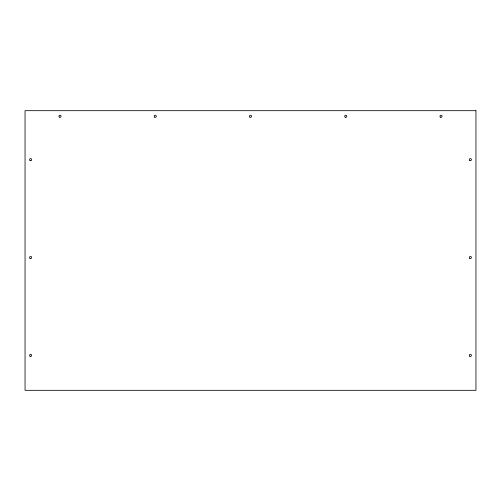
<?xml version="1.0" encoding="UTF-8"?>
<svg xmlns="http://www.w3.org/2000/svg" width="501" height="501" viewBox="0 0 501 501"><rect width="100%" height="100%" fill="white"/><g stroke="black" fill="none" stroke-linecap="round" stroke-linejoin="round"><path stroke-width="0.75" d="M475.95 110.683L25.05 110.683L25.05 390.317L475.95 390.317L475.95 110.683M440.392 117.134A1.046 1.046 0 0 0 442.039 116.37A1.046 1.046 0 0 0 440.554 115.324A1.046 1.046 0 0 0 440.392 117.134M345.227 117.184A1.046 1.046 0 0 0 346.798 116.276A1.046 1.046 0 0 0 345.227 115.368A1.046 1.046 0 0 0 345.227 117.184M249.899 117.134A1.046 1.046 0 0 0 251.546 116.37A1.046 1.046 0 0 0 250.062 115.324A1.046 1.046 0 0 0 249.899 117.134M154.728 117.184A1.046 1.046 0 0 0 156.299 116.276A1.046 1.046 0 0 0 154.728 115.368A1.046 1.046 0 0 0 154.728 117.184M59.4 117.134A1.046 1.046 0 0 0 61.047 116.37A1.046 1.046 0 0 0 59.563 115.324A1.046 1.046 0 0 0 59.4 117.134M469.832 160.527A1.046 1.046 0 0 0 471.403 159.619A1.046 1.046 0 0 0 469.832 158.711A1.046 1.046 0 0 0 469.832 160.527M469.832 258.397A1.046 1.046 0 0 0 471.403 257.489A1.046 1.046 0 0 0 469.832 256.581A1.046 1.046 0 0 0 469.832 258.397M469.832 356.267A1.046 1.046 0 0 0 471.403 355.359A1.046 1.046 0 0 0 469.832 354.451A1.046 1.046 0 0 0 469.832 356.267M30.041 160.477A1.046 1.046 0 0 0 31.688 159.713A1.046 1.046 0 0 0 30.204 158.667A1.046 1.046 0 0 0 30.041 160.477M30.041 258.347A1.046 1.046 0 0 0 31.688 257.583A1.046 1.046 0 0 0 30.204 256.537A1.046 1.046 0 0 0 30.041 258.347M30.116 356.267A1.046 1.046 0 0 0 31.688 355.359A1.046 1.046 0 0 0 30.116 354.451A1.046 1.046 0 0 0 30.116 356.267"/></g></svg>
